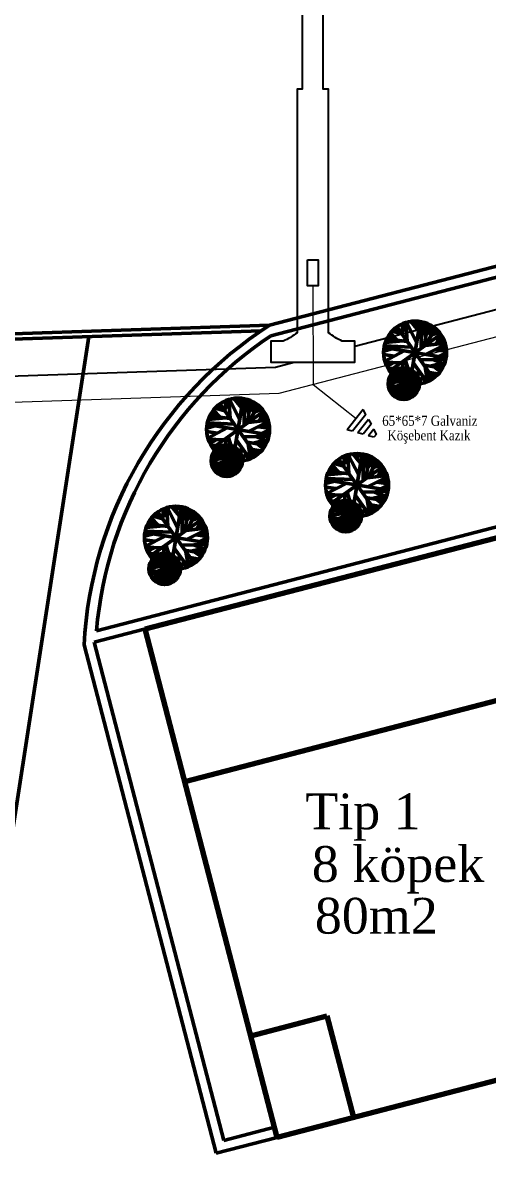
# Model space of a CAD drawing. Header units: millimetres. Extents: x 2046 to 14753, y 2361 to 29276.
# Drawn here: x 6805 to 7027, y 27663 to 28211 of the extents above; entities that cross this region are included whole.
import ezdxf

# ---------------------------------------------------------------- set-up
doc = ezdxf.new("R2010")
doc.units = ezdxf.units.MM
for name, color, linetype, lineweight in [('A.O. DUVAR', 7, 'Continuous', 50), ('ELK-YAZI', 2, 'Continuous', 25), ('TOPRAKLAMA', 44, 'Continuous', 18)]:
    doc.layers.add(name, color=color, linetype=linetype, lineweight=lineweight)
doc.layers.add('aydınlatma', color=3, linetype='Continuous')
doc.styles.add('A.O. MALZEME', font='times.ttf', dxfattribs={"height": 10})
doc.styles.add('YAZI', font='times.ttf', dxfattribs={"width": 0.85})

msp = doc.modelspace()

# ---------------------------------------------------------------- linework, layer by layer
at = {"layer": 'A.O. DUVAR'}
for p, q in [((6922.752, 28066.726), (7922.911, 28326.717)), ((6923.474, 28061.747), (7924.134, 28321.868)), ((6839.348, 27915.905), (7962.882, 28207.808)), ((6840.434, 27921.339), (7836.009, 28180.138)), ((6586.315, 28055.423), (6922.752, 28066.726)), ((6588.565, 28052.997), (6918.769, 28064.09)), ((6922.752, 28066.726), (6922.752, 28066.726)), ((6983.263, 28063.482), (6982.358, 28065.007)), ((6983.529, 28065.812), (7000.772, 28041.638)), ((6988.022, 28063.658), (6985.434, 28067.123)), ((6985.895, 28062.413), (6986.237, 28067.389)), ((6988.328, 28059.088), (6987.765, 28067.991)), ((6987.889, 28065.797), (6988.742, 28068.228)), ((6992.947, 28058.43), (6988.001, 28068.066)), ((6989.675, 28038.934), (6994.625, 28068.517)), ((6995.174, 28062.405), (6990.085, 28068.519)), ((6992.608, 28065.465), (6991.973, 28068.603)), ((6992.27, 28067.18), (6993.659, 28068.55)), ((6995.049, 28055.79), (6995.231, 28068.344)), ((6997.09, 28061.054), (6995.569, 28068.23)), ((6995.897, 28066.459), (6996.886, 28067.838)), ((6996.204, 28065.092), (6997.398, 28067.695)), ((6996.426, 28056.818), (6998.142, 28067.342)), ((6997.257, 28062.056), (7001.158, 28065.636)), ((6997.714, 28064.782), (7000.563, 28066.079)), ((6997.898, 28057.887), (7001.366, 28065.544)), ((6999.332, 28064.054), (6999.379, 28066.735)), ((7000.439, 28063.468), (7002.717, 28064.288)), ((6772.759, 27647.23), (6836.786, 28061.336)), ((6986.409, 28059.352), (6978.026, 28058.582)), ((6988.285, 28059.096), (6978.724, 28060.352)), ((6981.824, 28061.55), (6979.363, 28061.504)), ((6980.064, 28045.104), (7004.237, 28062.347)), ((6983.492, 28059.783), (6980.423, 28063.042)), ((6985.681, 28062.735), (6981.294, 28063.983)), ((6999.797, 28062.031), (7003.595, 28063.398)), ((7001.483, 28060.376), (7005.476, 28060.509)), ((7001.941, 28057.783), (7004.683, 28061.9)), ((7002.949, 28059.273), (7006.096, 28059.147)), ((7004.354, 28060.468), (7005.203, 28061.012)), ((7004.862, 28059.239), (7005.739, 28059.95)), ((6985.187, 28056.582), (6977.197, 28054.43)), ((7006.942, 28051.25), (6977.359, 28056.2)), ((6990.237, 28056.367), (6977.564, 28056.886)), ((6977.702, 28049.713), (6986.982, 28054.509)), ((7006.399, 28058.295), (6996.968, 28057.128)), ((7006.635, 28057.57), (6997.147, 28052.865)), ((7007.078, 28054.349), (7001.624, 28055.09)), ((7003.32, 28051.889), (7007.115, 28053.771)), ((7006.982, 28055.91), (7004.055, 28056.285)), ((7004.589, 28056.539), (7005.615, 28058.141)), ((7007.074, 28052.462), (7005.803, 28053.133)), ((7005.887, 28056.036), (7006.74, 28056.866)), ((6982.101, 28052.008), (6977.231, 28052.766)), ((6985.424, 28048.935), (6977.878, 28049.168)), ((6982.182, 28049.02), (6978.647, 28047.095)), ((6986.494, 28049.728), (6985.745, 28040.187)), ((6991, 28038.793), (6987.387, 28050.265)), ((6997.734, 28039.84), (6991.371, 28048.741)), ((7006.758, 28050.571), (6994.614, 28050.257)), ((7005.101, 28046.272), (6996.421, 28047.724)), ((6999.251, 28047.308), (7006.357, 28048.979)), ((7006.088, 28048.166), (7000.703, 28050.383)), ((7005.483, 28046.951), (7003.139, 28048.144)), ((6981.471, 28046.107), (6979.109, 28046.388)), ((6993.494, 28035.65), (6980.003, 28042.201)), ((6986.204, 28040.463), (6980.198, 28042.501)), ((6984.789, 28042.435), (6980.66, 28043.25)), ((6985.653, 28042.048), (6981.244, 28044)), ((6982.723, 28044.525), (6981.319, 28043.33)), ((6982.9, 28044.137), (6981.713, 28044.462)), ((6982.249, 28042.488), (6983.434, 28047.438)), ((6983.451, 28043.054), (6982.439, 28045.051)), ((6984.918, 28044.161), (6982.99, 28045.379)), ((6983.473, 28032.18), (6990.024, 28045.671)), ((6985.975, 28043.695), (6983.628, 28041.399)), ((6983.864, 28044.861), (6983.645, 28045.72)), ((6984.32, 28045.94), (6989.177, 28031.911)), ((6984.975, 28043.976), (6985.842, 28046.315)), ((6986.171, 28044.273), (6985.419, 28046.3)), ((6985.673, 28042.038), (6986.66, 28046.388)), ((6986.18, 28045.72), (6988.352, 28039.236)), ((6986.409, 28045.318), (6987.162, 28046.363)), ((6987.795, 28041.07), (6986.783, 28046.39)), ((6989.424, 28042.662), (6987.847, 28046.313)), ((6988.43, 28039.507), (6990.29, 28045.502)), ((6988.626, 28044.492), (6988.764, 28046.087)), ((6988.706, 28045.363), (6989.566, 28045.823)), ((6989.236, 28039.806), (6991.545, 28044.611)), ((6990.093, 28040.11), (6992.838, 28043.293)), ((6990.153, 28041.744), (6990.436, 28045.4)), ((6990.298, 28043.805), (6991.238, 28044.885)), ((6995.065, 28039.085), (6990.303, 28042.627)), ((6990.344, 28044.504), (6991.013, 28045.026)), ((6990.374, 28042.2), (6992.751, 28043.367)), ((6990.978, 28043.444), (6992.528, 28043.663)), ((6991.652, 28042.866), (6992.053, 28044.145)), ((6992.1, 28042.429), (6993.309, 28042.5)), ((6993.872, 28045.291), (6992.817, 28038.718)), ((6995.849, 28042.443), (6993.862, 28038.829)), ((6998.109, 28039.948), (6996.917, 28046.955)), ((7003.089, 28043.577), (6998.879, 28044.281)), ((6999.334, 28040.602), (6999.375, 28043.512)), ((7001.867, 28042.408), (7000.779, 28043.906)), ((7004.137, 28044.774), (7001.195, 28046.925)), ((7001.464, 28042.934), (7001.436, 28041.966)), ((7004.649, 28045.432), (7003.052, 28046.557)), ((6979.252, 28039.041), (6984.38, 28040.031)), ((6982.846, 28037.578), (6979.26, 28038.755)), ((6981.303, 28038.077), (6979.335, 28037.652)), ((6981.686, 28039.521), (6979.457, 28040.572)), ((6980.551, 28036.78), (6979.457, 28037.248)), ((6983.812, 28041.279), (6979.676, 28041.375)), ((6979.734, 28036.497), (6993.763, 28041.354)), ((6980.412, 28034.934), (6981.68, 28037.141)), ((6983.471, 28037.807), (6981.765, 28033.337)), ((6984.088, 28031.926), (6983.975, 28037.939)), ((6985.842, 28041.83), (6984.155, 28041.082)), ((6987.603, 28041.421), (6986.576, 28039.819)), ((6993.309, 28035.35), (6987.441, 28036.915)), ((6990.024, 28041.759), (6988.786, 28039.163)), ((6994.239, 28038.724), (6989.024, 28037.808)), ((6989.286, 28040.281), (6990.036, 28038.897)), ((6994.228, 28039.106), (6989.54, 28039.877)), ((6993.997, 28037.117), (6991.486, 28038.243)), ((6991.589, 28041.83), (6993.604, 28041.949)), ((6992.975, 28039.664), (6991.66, 28038.74)), ((6991.847, 28036.468), (6993.933, 28036.835)), ((6992.018, 28039.489), (6993.914, 28041.077)), ((6992.164, 28040.798), (6994.098, 28040.298)), ((6992.711, 28040.062), (6994.203, 28039.557)), ((6994.171, 28037.879), (6992.82, 28038.473)), ((6993.112, 28038.519), (6993.83, 28039.142)), ((6993.728, 28036.213), (6993.213, 28036.714)), ((6993.554, 28040.437), (6994.038, 28040.578)), ((6993.624, 28039.775), (6994.145, 28039.993)), ((6993.664, 28038.094), (6994.19, 28038.372)), ((6996.748, 28041.149), (6996.407, 28039.375)), ((7000.218, 28041.083), (6999.362, 28041.569)), ((6904.041, 28022.436), (6903.478, 28031.339)), ((6903.601, 28029.144), (6904.454, 28031.576)), ((6908.66, 28021.777), (6903.713, 28031.414)), ((6905.388, 28002.281), (6910.338, 28031.864)), ((6910.887, 28025.752), (6905.797, 28031.866)), ((6908.32, 28028.812), (6907.685, 28031.95)), ((6907.982, 28030.528), (6909.372, 28031.897)), ((6910.761, 28019.138), (6910.943, 28031.691)), ((6912.802, 28024.402), (6911.281, 28031.577)), ((6911.61, 28029.806), (6912.599, 28031.185)), ((6980.928, 28035.844), (6980.085, 28035.469)), ((6982.37, 28034.987), (6980.92, 28034.217)), ((6982.043, 28034.111), (6981.128, 28033.99)), ((6982.83, 28033.666), (6982.111, 28033.043)), ((6982.755, 28035.929), (6982.881, 28032.512)), ((6984.039, 28033.486), (6983.079, 28032.416)), ((6983.476, 28032.882), (6983.641, 28032.112)), ((6986.079, 28031.492), (6984.295, 28033.864)), ((6985.159, 28032.065), (6984.397, 28031.807)), ((6986.383, 28034.637), (6984.949, 28031.633)), ((6986.93, 28032.992), (6985.466, 28031.539)), ((6987.466, 28031.477), (6985.671, 28036.645)), ((6987.178, 28032.244), (6986.764, 28031.442)), ((6987.661, 28031.476), (6988.079, 28035.005)), ((6991.908, 28033.522), (6987.95, 28035.444)), ((6988.341, 28031.617), (6988.772, 28033.007)), ((6988.833, 28031.723), (6988.491, 28032.077)), ((6990.562, 28032.514), (6988.642, 28033.446)), ((6989.248, 28034.845), (6992.893, 28034.643)), ((6989.811, 28032.126), (6989.501, 28032.998)), ((6989.692, 28032.434), (6989.542, 28031.974)), ((6991.234, 28032.94), (6990.127, 28034.387)), ((6992.649, 28034.291), (6990.379, 28036.115)), ((6991.572, 28033.183), (6990.965, 28033.948)), ((6992.187, 28033.794), (6991.231, 28034.697)), ((6899.204, 28023.131), (6896.136, 28026.39)), ((6901.394, 28026.082), (6897.007, 28027.331)), ((6898.975, 28026.83), (6898.07, 28028.354)), ((6899.241, 28029.159), (6916.484, 28004.986)), ((6903.734, 28027.006), (6901.146, 28030.47)), ((6901.607, 28025.76), (6901.949, 28030.736)), ((6911.916, 28028.44), (6913.11, 28031.043)), ((6912.138, 28020.166), (6913.854, 28030.689)), ((6912.97, 28025.403), (6916.871, 28028.983)), ((6913.426, 28028.13), (6916.275, 28029.426)), ((6913.611, 28021.235), (6917.078, 28028.891)), ((6915.044, 28027.401), (6915.091, 28030.082)), ((6915.509, 28025.379), (6919.307, 28026.745)), ((6916.151, 28026.816), (6918.43, 28027.636)), ((6905.95, 28019.714), (6893.276, 28020.233)), ((6902.121, 28022.7), (6893.738, 28021.929)), ((6903.997, 28022.443), (6894.436, 28023.7)), ((6897.537, 28024.897), (6895.075, 28024.851)), ((6895.776, 28008.451), (6919.949, 28025.694)), ((6922.112, 28021.643), (6912.681, 28020.475)), ((6922.347, 28020.917), (6912.86, 28016.212)), ((6917.195, 28023.724), (6921.188, 28023.856)), ((6917.654, 28021.13), (6920.395, 28025.248)), ((6918.661, 28022.62), (6921.808, 28022.494)), ((6920.066, 28023.815), (6920.916, 28024.36)), ((6920.301, 28019.886), (6921.327, 28021.488)), ((6920.574, 28022.586), (6921.452, 28023.297)), ((6900.9, 28019.93), (6892.91, 28017.777)), ((6897.814, 28015.355), (6892.944, 28016.113)), ((6922.654, 28014.597), (6893.071, 28019.547)), ((6893.414, 28013.06), (6902.694, 28017.856)), ((6922.79, 28017.697), (6917.337, 28018.438)), ((6919.032, 28015.237), (6922.827, 28017.119)), ((6922.694, 28019.257), (6919.768, 28019.632)), ((6922.787, 28015.81), (6921.516, 28016.48)), ((6921.6, 28019.383), (6922.453, 28020.213)), ((6901.137, 28012.282), (6893.591, 28012.515)), ((6897.894, 28012.367), (6894.359, 28010.442)), ((6897.184, 28009.455), (6894.821, 28009.736)), ((6897.961, 28005.835), (6899.146, 28010.785)), ((6900.032, 28009.288), (6904.89, 27995.258)), ((6900.687, 28007.323), (6901.554, 28009.662)), ((6901.883, 28007.62), (6901.131, 28009.648)), ((6901.385, 28005.385), (6902.372, 28009.735)), ((6902.207, 28013.076), (6901.458, 28003.534)), ((6902.122, 28008.665), (6902.874, 28009.711)), ((6903.508, 28004.417), (6902.496, 28009.738)), ((6906.712, 28002.14), (6903.1, 28013.613)), ((6905.137, 28006.009), (6903.559, 28009.66)), ((6904.338, 28007.839), (6904.477, 28009.434)), ((6913.446, 28003.187), (6907.083, 28012.088)), ((6922.47, 28013.918), (6910.326, 28013.605)), ((6920.814, 28009.619), (6912.133, 28011.072)), ((6913.822, 28003.296), (6912.629, 28010.302)), ((6914.964, 28010.655), (6922.07, 28012.326)), ((6921.8, 28011.513), (6916.415, 28013.73)), ((6919.849, 28008.122), (6916.908, 28010.273)), ((6920.361, 28008.78), (6918.765, 28009.905)), ((6921.195, 28010.299), (6918.852, 28011.492)), ((6897.399, 28002.868), (6895.17, 28003.919)), ((6899.525, 28004.627), (6895.388, 28004.723)), ((6895.446, 27999.844), (6909.476, 28004.702)), ((6909.206, 27998.997), (6895.716, 28005.549)), ((6901.916, 28003.81), (6895.911, 28005.849)), ((6900.502, 28005.783), (6896.372, 28006.597)), ((6901.365, 28005.395), (6896.957, 28007.348)), ((6898.436, 28007.872), (6897.031, 28006.677)), ((6898.613, 28007.484), (6897.426, 28007.81)), ((6899.163, 28006.401), (6898.152, 28008.398)), ((6900.63, 28007.508), (6898.703, 28008.726)), ((6899.185, 27995.528), (6905.737, 28009.018)), ((6901.688, 28007.042), (6899.34, 28004.746)), ((6899.576, 28008.208), (6899.357, 28009.067)), ((6901.554, 28005.177), (6899.867, 28004.429)), ((6901.893, 28009.067), (6904.065, 28002.583)), ((6903.315, 28004.768), (6902.289, 28003.166)), ((6904.143, 28002.854), (6906.003, 28008.85)), ((6904.418, 28008.71), (6905.278, 28009.17)), ((6905.736, 28005.106), (6904.499, 28002.51)), ((6904.948, 28003.153), (6907.258, 28007.958)), ((6905.806, 28003.458), (6908.55, 28006.641)), ((6905.865, 28005.091), (6906.149, 28008.748)), ((6906.01, 28007.153), (6906.951, 28008.233)), ((6910.777, 28002.432), (6906.016, 28005.975)), ((6906.056, 28007.852), (6906.725, 28008.373)), ((6906.087, 28005.548), (6908.463, 28006.714)), ((6906.691, 28006.791), (6908.24, 28007.01)), ((6907.301, 28005.177), (6909.316, 28005.296)), ((6907.364, 28006.213), (6907.765, 28007.492)), ((6907.73, 28002.837), (6909.626, 28004.425)), ((6907.812, 28005.776), (6909.021, 28005.847)), ((6907.876, 28004.145), (6909.81, 28003.645)), ((6909.584, 28008.638), (6908.529, 28002.065)), ((6909.266, 28003.784), (6909.751, 28003.925)), ((6911.562, 28005.79), (6909.574, 28002.176)), ((6912.461, 28004.496), (6912.119, 28002.723)), ((6918.801, 28006.924), (6914.591, 28007.629)), ((6915.046, 28003.949), (6915.087, 28006.859)), ((6915.93, 28004.43), (6915.074, 28004.917)), ((6917.58, 28005.756), (6916.492, 28007.253)), ((6917.177, 28006.281), (6917.149, 28005.313)), ((6960.355, 28000.642), (6957.767, 28004.106)), ((6958.228, 27999.396), (6958.57, 28004.372)), ((6960.661, 27996.072), (6960.099, 28004.975)), ((6960.222, 28002.78), (6961.075, 28005.212)), ((6965.28, 27995.413), (6960.334, 28005.05)), ((6962.008, 27975.917), (6966.958, 28005.5)), ((6967.507, 27999.388), (6962.418, 28005.502)), ((6964.941, 28002.448), (6964.306, 28005.586)), ((6964.603, 28004.164), (6965.992, 28005.533)), ((6967.382, 27992.773), (6967.564, 28005.327)), ((6969.423, 27998.037), (6967.902, 28005.213)), ((6968.23, 28003.442), (6969.22, 28004.821)), ((6968.537, 28002.075), (6969.731, 28004.678)), ((6968.759, 27993.801), (6970.475, 28004.325)), ((6894.964, 28002.389), (6900.093, 28003.379)), ((6898.559, 28000.925), (6894.972, 28002.103)), ((6897.015, 28001.424), (6895.048, 28000.999)), ((6896.263, 28000.127), (6895.17, 28000.595)), ((6896.64, 27999.191), (6895.798, 27998.817)), ((6896.125, 27998.281), (6897.392, 28000.488)), ((6898.083, 27998.334), (6896.633, 27997.564)), ((6899.184, 28001.155), (6897.477, 27996.684)), ((6898.467, 27999.276), (6898.593, 27995.859)), ((6899.801, 27995.273), (6899.688, 28001.286)), ((6903.178, 27994.824), (6901.383, 27999.992)), ((6909.022, 27998.697), (6903.153, 28000.262)), ((6903.374, 27994.824), (6903.791, 27998.353)), ((6907.62, 27996.869), (6903.662, 27998.792)), ((6909.951, 28002.072), (6904.736, 28001.155)), ((6904.998, 28003.628), (6905.748, 28002.244)), ((6909.941, 28002.453), (6905.252, 28003.225)), ((6908.361, 27997.638), (6906.091, 27999.462)), ((6909.709, 28000.465), (6907.198, 28001.59)), ((6908.687, 28003.011), (6907.373, 28002.087)), ((6907.559, 27999.815), (6909.645, 28000.182)), ((6908.424, 28003.409), (6909.915, 28002.904)), ((6909.883, 28001.227), (6908.533, 28001.82)), ((6908.824, 28001.866), (6909.543, 28002.49)), ((6909.441, 27999.56), (6908.926, 28000.061)), ((6909.337, 28003.123), (6909.858, 28003.34)), ((6909.376, 28001.442), (6909.902, 28001.719)), ((6954.157, 27998.533), (6951.696, 27998.487)), ((6952.397, 27982.087), (6976.57, 27999.33)), ((6955.825, 27996.766), (6952.756, 28000.026)), ((6958.014, 27999.718), (6953.628, 28000.967)), ((6955.596, 28000.466), (6954.691, 28001.99)), ((6955.862, 28002.795), (6973.105, 27978.622)), ((6969.591, 27999.039), (6973.491, 28002.619)), ((6970.047, 28001.766), (6972.896, 28003.062)), ((6970.232, 27994.871), (6973.699, 28002.527)), ((6971.665, 28001.037), (6971.712, 28003.718)), ((6972.13, 27999.015), (6975.928, 28000.381)), ((6972.772, 28000.452), (6975.05, 28001.271)), ((6974.274, 27994.766), (6977.016, 27998.883)), ((6897.755, 27997.458), (6896.841, 27997.338)), ((6898.542, 27997.013), (6897.824, 27996.39)), ((6899.751, 27996.834), (6898.791, 27995.763)), ((6899.189, 27996.229), (6899.353, 27995.459)), ((6901.791, 27994.839), (6900.008, 27997.211)), ((6900.871, 27995.412), (6900.11, 27995.154)), ((6902.096, 27997.984), (6900.661, 27994.981)), ((6902.642, 27996.339), (6901.178, 27994.886)), ((6902.891, 27995.591), (6902.476, 27994.789)), ((6904.053, 27994.964), (6904.484, 27996.354)), ((6904.545, 27995.07), (6904.204, 27995.424)), ((6906.275, 27995.861), (6904.355, 27996.793)), ((6904.961, 27998.192), (6908.605, 27997.99)), ((6905.524, 27995.473), (6905.213, 27996.345)), ((6905.404, 27995.782), (6905.254, 27995.321)), ((6906.946, 27996.287), (6905.839, 27997.734)), ((6907.285, 27996.531), (6906.678, 27997.296)), ((6907.899, 27997.141), (6906.944, 27998.045)), ((6957.52, 27993.566), (6949.53, 27991.413)), ((6979.275, 27988.233), (6949.692, 27993.183)), ((6962.57, 27993.35), (6949.897, 27993.869)), ((6958.742, 27996.335), (6950.359, 27995.565)), ((6960.618, 27996.079), (6951.057, 27997.336)), ((6978.733, 27995.278), (6969.301, 27994.111)), ((6978.968, 27994.553), (6969.48, 27989.848)), ((6973.816, 27997.36), (6977.809, 27997.492)), ((6975.282, 27996.256), (6978.429, 27996.13)), ((6979.315, 27992.893), (6976.388, 27993.268)), ((6976.687, 27997.451), (6977.536, 27997.995)), ((6976.922, 27993.522), (6977.948, 27995.124)), ((6977.195, 27996.222), (6978.072, 27996.933)), ((6978.221, 27993.019), (6979.073, 27993.849)), ((6954.435, 27988.991), (6949.564, 27989.749)), ((6950.035, 27986.696), (6959.315, 27991.492)), ((6979.091, 27987.554), (6966.947, 27987.241)), ((6978.421, 27985.149), (6973.036, 27987.366)), ((6979.411, 27991.333), (6973.958, 27992.073)), ((6975.653, 27988.873), (6979.448, 27990.754)), ((6979.407, 27989.446), (6978.136, 27990.116)), ((6957.758, 27985.918), (6950.212, 27986.151)), ((6954.515, 27986.003), (6950.98, 27984.078)), ((6953.804, 27983.09), (6951.442, 27983.371)), ((6954.582, 27979.471), (6955.767, 27984.421)), ((6955.784, 27980.037), (6954.772, 27982.034)), ((6957.251, 27981.144), (6955.323, 27982.362)), ((6955.806, 27969.164), (6962.357, 27982.654)), ((6956.197, 27981.844), (6955.978, 27982.703)), ((6956.653, 27982.924), (6961.51, 27968.894)), ((6957.308, 27980.959), (6958.175, 27983.298)), ((6958.504, 27981.256), (6957.752, 27983.284)), ((6958.006, 27979.021), (6958.993, 27983.371)), ((6958.827, 27986.712), (6958.078, 27977.17)), ((6958.513, 27982.703), (6960.686, 27976.219)), ((6958.742, 27982.301), (6959.495, 27983.347)), ((6960.128, 27978.053), (6959.117, 27983.373)), ((6963.333, 27975.776), (6959.72, 27987.249)), ((6961.758, 27979.645), (6960.18, 27983.296)), ((6960.764, 27976.49), (6962.623, 27982.486)), ((6960.959, 27981.475), (6961.097, 27983.07)), ((6961.039, 27982.346), (6961.899, 27982.806)), ((6962.486, 27978.727), (6962.77, 27982.383)), ((6962.677, 27981.488), (6963.346, 27982.009)), ((6970.067, 27976.823), (6963.704, 27985.724)), ((6966.205, 27982.274), (6965.15, 27975.701)), ((6977.434, 27983.255), (6968.754, 27984.707)), ((6970.442, 27976.932), (6969.25, 27983.938)), ((6971.584, 27984.291), (6978.691, 27985.962)), ((6976.47, 27981.757), (6973.528, 27983.908)), ((6976.982, 27982.415), (6975.385, 27983.541)), ((6977.816, 27983.935), (6975.472, 27985.128)), ((6869.378, 27975.387), (6868.473, 27976.912)), ((6869.644, 27977.717), (6886.887, 27953.543)), ((6874.137, 27975.563), (6871.549, 27979.028)), ((6872.01, 27974.318), (6872.352, 27979.294)), ((6874.443, 27970.993), (6873.881, 27979.896)), ((6874.004, 27977.702), (6874.857, 27980.133)), ((6879.062, 27970.335), (6874.116, 27979.971)), ((6875.79, 27950.839), (6880.74, 27980.422)), ((6881.289, 27974.309), (6876.2, 27980.424)), ((6878.723, 27977.37), (6878.088, 27980.508)), ((6878.385, 27979.085), (6879.774, 27980.455)), ((6881.164, 27967.695), (6881.346, 27980.249)), ((6883.205, 27972.959), (6881.684, 27980.135)), ((6882.012, 27978.364), (6883.001, 27979.743)), ((6882.319, 27976.997), (6883.513, 27979.6)), ((6882.541, 27968.723), (6884.257, 27979.247)), ((6883.372, 27973.961), (6887.273, 27977.541)), ((6883.829, 27976.687), (6886.678, 27977.984)), ((6884.013, 27969.792), (6887.481, 27977.449)), ((6885.447, 27975.959), (6885.494, 27978.639)), ((6951.585, 27976.024), (6956.713, 27977.015)), ((6954.019, 27976.504), (6951.79, 27977.555)), ((6956.145, 27978.263), (6952.009, 27978.358)), ((6952.067, 27973.48), (6966.096, 27978.337)), ((6965.827, 27972.633), (6952.336, 27979.185)), ((6958.537, 27977.446), (6952.531, 27979.484)), ((6957.122, 27979.419), (6952.993, 27980.233)), ((6957.986, 27979.031), (6953.577, 27980.983)), ((6955.056, 27981.508), (6953.652, 27980.313)), ((6955.234, 27981.12), (6954.046, 27981.446)), ((6958.308, 27980.678), (6955.961, 27978.382)), ((6958.175, 27978.813), (6956.488, 27978.065)), ((6959.936, 27978.404), (6958.909, 27976.802)), ((6962.357, 27978.742), (6961.12, 27976.146)), ((6961.569, 27976.789), (6963.878, 27981.594)), ((6961.619, 27977.264), (6962.369, 27975.88)), ((6966.562, 27976.089), (6961.873, 27976.861)), ((6962.426, 27977.094), (6965.171, 27980.276)), ((6962.631, 27980.789), (6963.571, 27981.869)), ((6967.398, 27976.068), (6962.636, 27979.611)), ((6962.708, 27979.183), (6965.084, 27980.35)), ((6963.311, 27980.427), (6964.861, 27980.646)), ((6963.922, 27978.813), (6965.937, 27978.932)), ((6963.985, 27979.849), (6964.386, 27981.128)), ((6965.308, 27976.647), (6963.993, 27975.723)), ((6964.351, 27976.473), (6966.247, 27978.06)), ((6964.433, 27979.412), (6965.642, 27979.483)), ((6964.497, 27977.781), (6966.431, 27977.281)), ((6965.045, 27977.045), (6966.536, 27976.54)), ((6965.887, 27977.42), (6966.371, 27977.561)), ((6965.957, 27976.759), (6966.479, 27976.976)), ((6968.183, 27979.426), (6966.195, 27975.812)), ((6969.081, 27978.132), (6968.74, 27976.359)), ((6975.422, 27980.56), (6971.212, 27981.264)), ((6971.667, 27977.585), (6971.708, 27980.495)), ((6972.551, 27978.066), (6971.695, 27978.552)), ((6974.2, 27979.392), (6973.112, 27980.889)), ((6973.797, 27979.917), (6973.769, 27978.949)), ((6872.524, 27971.257), (6864.141, 27970.486)), ((6874.4, 27971.001), (6864.839, 27972.257)), ((6867.939, 27973.455), (6865.478, 27973.409)), ((6866.179, 27957.009), (6890.352, 27974.252)), ((6869.607, 27971.688), (6866.538, 27974.947)), ((6871.796, 27974.64), (6867.41, 27975.888)), ((6885.912, 27973.936), (6889.71, 27975.303)), ((6886.554, 27975.373), (6888.832, 27976.193)), ((6887.598, 27972.281), (6891.591, 27972.414)), ((6888.056, 27969.688), (6890.798, 27973.805)), ((6889.064, 27971.178), (6892.211, 27971.052)), ((6890.469, 27972.373), (6891.318, 27972.917)), ((6890.977, 27971.144), (6891.854, 27971.855)), ((6955.179, 27974.561), (6951.593, 27975.738)), ((6953.636, 27975.06), (6951.669, 27974.635)), ((6952.884, 27973.763), (6951.79, 27974.231)), ((6953.261, 27972.827), (6952.418, 27972.452)), ((6952.746, 27971.917), (6954.013, 27974.124)), ((6954.704, 27971.97), (6953.253, 27971.2)), ((6954.376, 27971.094), (6953.461, 27970.974)), ((6955.804, 27974.791), (6954.098, 27970.32)), ((6955.088, 27972.912), (6955.214, 27969.495)), ((6956.421, 27968.909), (6956.308, 27974.922)), ((6958.716, 27971.62), (6957.282, 27968.616)), ((6959.799, 27968.46), (6958.004, 27973.628)), ((6965.643, 27972.333), (6959.774, 27973.898)), ((6959.994, 27968.459), (6960.412, 27971.988)), ((6964.241, 27970.505), (6960.283, 27972.427)), ((6966.572, 27975.707), (6961.357, 27974.791)), ((6961.581, 27971.828), (6965.226, 27971.626)), ((6963.567, 27969.923), (6962.46, 27971.37)), ((6964.982, 27971.274), (6962.712, 27973.098)), ((6963.905, 27970.166), (6963.299, 27970.931)), ((6964.52, 27970.777), (6963.564, 27971.68)), ((6966.33, 27974.1), (6963.819, 27975.226)), ((6964.18, 27973.451), (6966.266, 27973.818)), ((6966.504, 27974.862), (6965.153, 27975.456)), ((6965.445, 27975.502), (6966.163, 27976.125)), ((6966.062, 27973.196), (6965.547, 27973.697)), ((6965.997, 27975.077), (6966.523, 27975.355)), ((6871.302, 27968.487), (6863.312, 27966.335)), ((6893.057, 27963.155), (6863.474, 27968.105)), ((6876.352, 27968.271), (6863.679, 27968.791)), ((6863.817, 27961.617), (6873.097, 27966.414)), ((6892.515, 27970.2), (6883.083, 27969.033)), ((6892.75, 27969.474), (6883.262, 27964.77)), ((6893.193, 27966.254), (6887.74, 27966.995)), ((6889.435, 27963.794), (6893.23, 27965.676)), ((6893.097, 27967.815), (6890.17, 27968.19)), ((6890.704, 27968.444), (6891.73, 27970.046)), ((6892.003, 27967.941), (6892.855, 27968.77)), ((6955.163, 27970.649), (6954.444, 27970.026)), ((6956.372, 27970.47), (6955.412, 27969.399)), ((6955.809, 27969.865), (6955.974, 27969.095)), ((6958.412, 27968.475), (6956.629, 27970.847)), ((6957.492, 27969.048), (6956.731, 27968.79)), ((6959.263, 27969.975), (6957.799, 27968.522)), ((6959.511, 27969.227), (6959.097, 27968.425)), ((6960.674, 27968.6), (6961.105, 27969.99)), ((6961.166, 27968.706), (6960.824, 27969.06)), ((6962.895, 27969.497), (6960.975, 27970.429)), ((6962.144, 27969.109), (6961.834, 27969.981)), ((6962.025, 27969.417), (6961.875, 27968.957)), ((6868.217, 27963.913), (6863.346, 27964.671)), ((6871.54, 27960.84), (6863.993, 27961.073)), ((6868.297, 27960.925), (6864.762, 27959)), ((6872.609, 27961.633), (6871.86, 27952.092)), ((6877.115, 27950.698), (6873.502, 27962.17)), ((6883.849, 27951.745), (6877.486, 27960.646)), ((6892.873, 27962.476), (6880.729, 27962.162)), ((6885.366, 27959.213), (6892.473, 27960.884)), ((6892.203, 27960.071), (6886.818, 27962.287)), ((6891.598, 27958.856), (6889.254, 27960.049)), ((6893.189, 27964.367), (6891.918, 27965.038)), ((6867.586, 27958.012), (6865.224, 27958.293)), ((6870.904, 27954.34), (6866.775, 27955.154)), ((6871.768, 27953.952), (6867.359, 27955.905)), ((6868.838, 27956.43), (6867.434, 27955.235)), ((6869.016, 27956.042), (6867.828, 27956.367)), ((6868.364, 27954.393), (6869.549, 27959.343)), ((6869.566, 27954.959), (6868.554, 27956.956)), ((6871.033, 27956.065), (6869.105, 27957.284)), ((6869.588, 27944.085), (6876.139, 27957.576)), ((6872.09, 27955.6), (6869.743, 27953.304)), ((6869.979, 27956.766), (6869.76, 27957.625)), ((6870.435, 27957.845), (6875.292, 27943.816)), ((6871.09, 27955.881), (6871.957, 27958.22)), ((6872.286, 27956.178), (6871.534, 27958.205)), ((6871.788, 27953.943), (6872.775, 27958.293)), ((6872.295, 27957.625), (6874.468, 27951.141)), ((6872.524, 27957.223), (6873.277, 27958.268)), ((6873.91, 27952.975), (6872.899, 27958.295)), ((6875.54, 27954.567), (6873.962, 27958.218)), ((6874.546, 27951.412), (6876.405, 27957.407)), ((6874.741, 27956.397), (6874.879, 27957.992)), ((6874.821, 27957.268), (6875.681, 27957.728)), ((6875.351, 27951.711), (6877.66, 27956.516)), ((6876.208, 27952.015), (6878.953, 27955.198)), ((6876.268, 27953.649), (6876.551, 27957.305)), ((6876.413, 27955.71), (6877.353, 27956.79)), ((6881.18, 27950.99), (6876.418, 27954.532)), ((6876.459, 27956.409), (6877.128, 27956.931)), ((6876.49, 27954.105), (6878.866, 27955.272)), ((6877.093, 27955.349), (6878.643, 27955.568)), ((6877.767, 27954.771), (6878.168, 27956.05)), ((6879.987, 27957.196), (6878.932, 27950.623)), ((6891.216, 27958.177), (6882.536, 27959.629)), ((6884.224, 27951.853), (6883.032, 27958.86)), ((6889.204, 27955.482), (6884.994, 27956.186)), ((6885.449, 27952.507), (6885.49, 27955.417)), ((6887.982, 27954.313), (6886.894, 27955.811)), ((6890.252, 27956.679), (6887.31, 27958.83)), ((6887.579, 27954.838), (6887.551, 27953.871)), ((6890.764, 27957.337), (6889.167, 27958.462)), ((6865.367, 27950.946), (6870.495, 27951.936)), ((6868.961, 27949.483), (6865.375, 27950.66)), ((6867.418, 27949.982), (6865.451, 27949.557)), ((6867.801, 27951.426), (6865.572, 27952.477)), ((6866.666, 27948.685), (6865.572, 27949.153)), ((6869.927, 27953.184), (6865.791, 27953.28)), ((6865.849, 27948.402), (6879.878, 27953.259)), ((6879.609, 27947.555), (6866.118, 27954.106)), ((6872.319, 27952.368), (6866.313, 27954.406)), ((6866.528, 27946.839), (6867.795, 27949.046)), ((6869.586, 27949.712), (6867.88, 27945.242)), ((6870.203, 27943.831), (6870.09, 27949.844)), ((6871.957, 27953.735), (6870.27, 27952.987)), ((6873.718, 27953.326), (6872.691, 27951.724)), ((6876.139, 27953.664), (6874.902, 27951.068)), ((6880.354, 27950.629), (6875.139, 27949.713)), ((6875.401, 27952.186), (6876.151, 27950.802)), ((6880.344, 27951.011), (6875.655, 27951.782)), ((6880.112, 27949.022), (6877.601, 27950.148)), ((6877.704, 27953.735), (6879.719, 27953.854)), ((6879.09, 27951.569), (6877.775, 27950.645)), ((6878.133, 27951.394), (6880.029, 27952.982)), ((6878.215, 27954.334), (6879.424, 27954.405)), ((6878.279, 27952.703), (6880.213, 27952.203)), ((6878.827, 27951.967), (6880.318, 27951.462)), ((6880.286, 27949.784), (6878.935, 27950.378)), ((6879.227, 27950.424), (6879.945, 27951.047)), ((6879.669, 27952.342), (6880.153, 27952.483)), ((6879.739, 27951.68), (6880.261, 27951.898)), ((6879.779, 27949.999), (6880.305, 27950.277)), ((6881.965, 27954.348), (6879.977, 27950.734)), ((6882.863, 27953.054), (6882.522, 27951.28)), ((6886.333, 27952.988), (6885.477, 27953.474)), ((6867.043, 27947.749), (6866.2, 27947.374)), ((6868.485, 27946.892), (6867.035, 27946.122)), ((6868.158, 27946.016), (6867.243, 27945.895)), ((6868.945, 27945.571), (6868.226, 27944.948)), ((6868.87, 27947.834), (6868.996, 27944.417)), ((6870.154, 27945.391), (6869.194, 27944.321)), ((6869.591, 27944.787), (6869.756, 27944.017)), ((6872.194, 27943.397), (6870.411, 27945.769)), ((6871.274, 27943.97), (6870.513, 27943.712)), ((6872.498, 27946.542), (6871.064, 27943.538)), ((6873.045, 27944.897), (6871.581, 27943.444)), ((6873.581, 27943.382), (6871.786, 27948.55)), ((6873.293, 27944.149), (6872.879, 27943.347)), ((6879.425, 27947.255), (6873.556, 27948.819)), ((6873.776, 27943.381), (6874.194, 27946.91)), ((6878.023, 27945.427), (6874.065, 27947.349)), ((6874.456, 27943.522), (6874.887, 27944.912)), ((6874.948, 27943.628), (6874.606, 27943.982)), ((6876.677, 27944.418), (6874.757, 27945.351)), ((6875.363, 27946.75), (6879.008, 27946.548)), ((6875.926, 27944.031), (6875.616, 27944.903)), ((6875.807, 27944.339), (6875.657, 27943.879)), ((6877.349, 27944.845), (6876.242, 27946.292)), ((6878.764, 27946.196), (6876.494, 27948.02)), ((6877.687, 27945.088), (6877.081, 27945.853)), ((6878.302, 27945.699), (6877.346, 27946.602)), ((6877.962, 27948.373), (6880.048, 27948.74)), ((6879.844, 27948.118), (6879.329, 27948.619)), ((6863.545, 27922.191), (6926.442, 27680.233)), ((6834.51, 27914.643), (6897.407, 27672.685)), ((6839.349, 27915.901), (6900.988, 27678.782)), ((6925.184, 27685.072), (6900.988, 27678.782)), ((6926.442, 27680.233), (6897.407, 27672.685))]:
    msp.add_line(p, q, dxfattribs=at)
at = {"layer": 'A.O. DUVAR', "lineweight": 70}
for p, q in [((6863.545, 27922.191), (7057.112, 27972.509)), ((6926.442, 27680.233), (6863.545, 27922.191)), ((6882.414, 27849.604), (7075.981, 27899.921)), ((6913.862, 27728.624), (6950.156, 27738.059)), ((6950.156, 27738.059), (6962.736, 27689.667)), ((7120.009, 27730.55), (6926.442, 27680.233))]:
    msp.add_line(p, q, dxfattribs=at)
at = {"layer": 'A.O. DUVAR'}
for centre, radius in [((6992.15, 28053.725), 14.997), ((6986.749, 28038.926), 7.499), ((6907.863, 28017.072), 14.997), ((6902.461, 28002.273), 7.499), ((6964.483, 27990.708), 14.997), ((6959.082, 27975.909), 7.499), ((6878.265, 27965.63), 14.997), ((6872.864, 27950.831), 7.499)]:
    msp.add_circle(centre, radius, dxfattribs=at)
for centre, radius, start, end in [((7027.223, 27904.465), 192.983, 122.77535, 176.97561), ((7027.462, 27905.487), 187.698, 123.64307, 175.15928)]:
    msp.add_arc(centre, radius, start, end, dxfattribs=at)
at = {"layer": 'aydınlatma'}
for points in [[(7954.631, 28314.297), (6963.428, 28056.634)], [(6202.426, 27440.644), (6202.426, 27450.644), (6152.426, 27450.644), (6152.426, 28020.836), (6925.639, 28046.811), (6934.607, 28049.142)]]:
    msp.add_lwpolyline(points, dxfattribs=at)
at = {"layer": 'ELK-YAZI'}
msp.add_lwpolyline([(6938.428, 28434.623), (6938.428, 28179.142), (6935.928, 28179.142), (6935.928, 28063.169, -0.04675), (6929.396, 28059.142), (6923.428, 28059.142), (6923.428, 28049.142), (6963.428, 28049.142), (6963.428, 28059.142), (6957.46, 28059.142, -0.04675), (6950.928, 28063.169), (6950.928, 28179.142), (6948.428, 28179.142), (6948.428, 28419.142)], format="xyb", dxfattribs=at)
msp.add_lwpolyline([(6940.928, 28097.959), (6945.928, 28097.959), (6945.928, 28085.545), (6940.928, 28085.545)], close=True, dxfattribs=at)
at = {"layer": 'TOPRAKLAMA'}
for p, q in [((6943.428, 28085.545), (6943.607, 28038.567)), ((6943.607, 28038.567), (6964.02, 28022.314))]:
    msp.add_line(p, q, dxfattribs=at)
at = {"layer": 'TOPRAKLAMA', "lineweight": -2}
for p, q in [((6967.365, 28026.628), (6959.734, 28017.043)), ((6968.639, 28024.294), (6967.365, 28026.628)), ((6968.639, 28024.294), (6962.293, 28016.324)), ((6969.913, 28021.961), (6964.853, 28015.605)), ((6969.913, 28021.961), (6971.187, 28019.627)), ((6962.293, 28016.324), (6959.734, 28017.043)), ((6967.412, 28014.886), (6964.853, 28015.605)), ((6971.187, 28019.627), (6967.412, 28014.886)), ((6972.462, 28017.294), (6969.972, 28014.167)), ((6973.736, 28014.961), (6972.462, 28017.294)), ((6973.736, 28014.961), (6972.531, 28013.448)), ((6972.531, 28013.448), (6969.972, 28014.167))]:
    msp.add_line(p, q, dxfattribs=at)
at = {"layer": 'TOPRAKLAMA'}
msp.add_lwpolyline([(6164.926, 28008.749), (6927.443, 28034.365), (7957.776, 28302.2)], dxfattribs=at)

# ---------------------------------------------------------------- texts
at = {"layer": 'A.O. DUVAR', "style": 'A.O. MALZEME'}
for s, p in [('Tip 1', (6939.828, 27826.902, 5)), ('8 köpek', (6942.964, 27801.812, 5)), ('80m2 ', (6944.392, 27777.185, 5))]:
    msp.add_text(s, height=17.0249, dxfattribs=at).set_placement(p)
at = {"layer": 'TOPRAKLAMA', "color": 2, "char_height": 4.80249, "attachment_point": 1, "style": 'YAZI'}
for s, insert, width in [('{\\C256;65*65*7 Galvaniz}', (6976.49, 28023.714), 46.91834), ('{\\C256;Köşebent Kazık}', (6978.974, 28016.772), 57.19075)]:
    msp.add_mtext(s, dxfattribs=dict(at, insert=insert, width=width))

doc.saveas('drawing.dxf')
